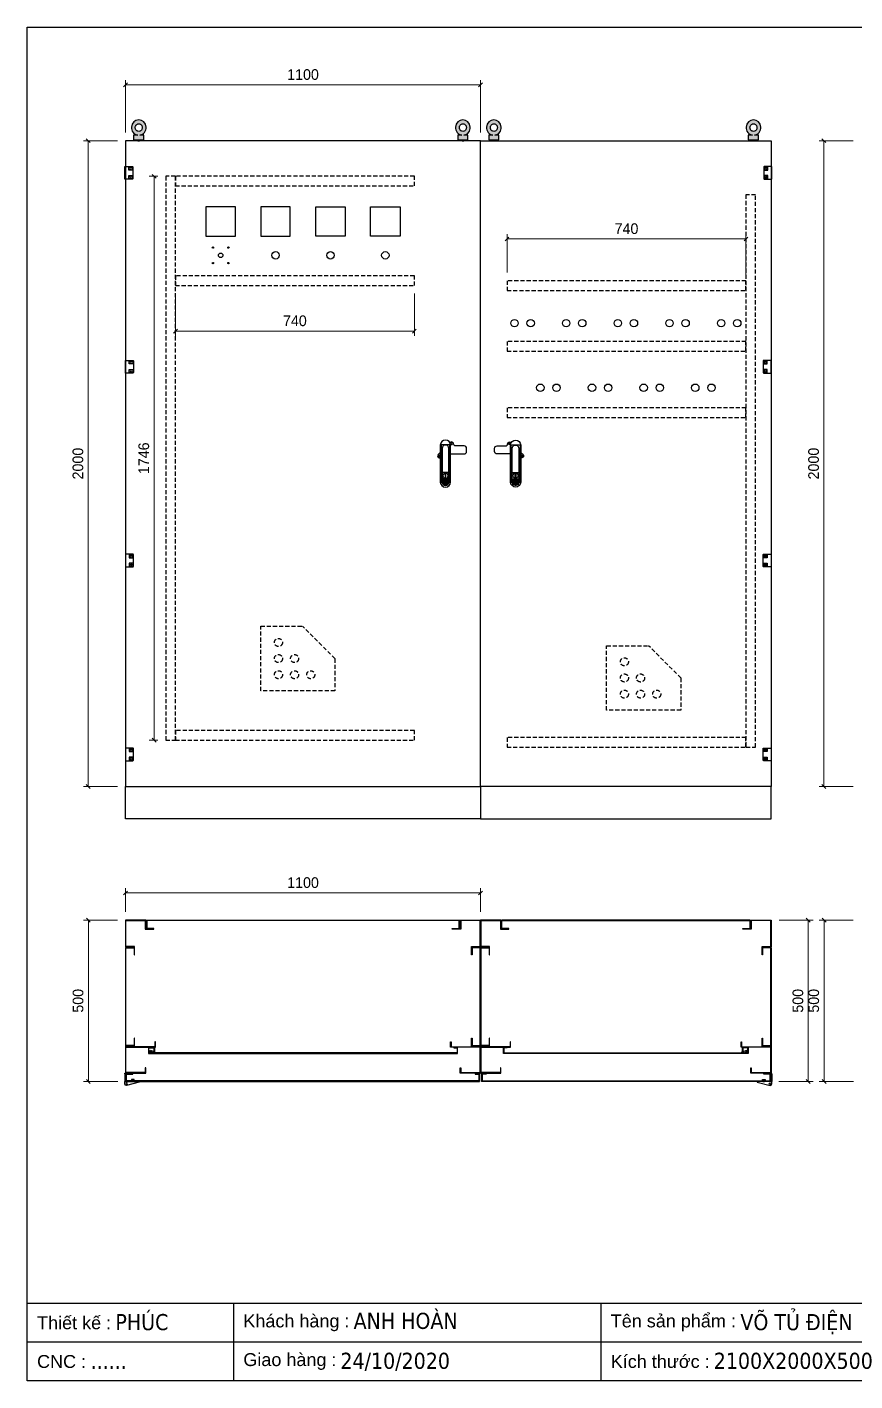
# Model space of a CAD drawing. Header units: millimetres. Extents: x 0 to 5930, y 0 to 4193.
# Drawn here: x 0 to 2564, y 0 to 4193 of the extents above; entities that cross this region are included whole.
import ezdxf
from ezdxf.enums import TextEntityAlignment as Align

# ---------------------------------------------------------------- set-up
doc = ezdxf.new("R2010")
doc.units = ezdxf.units.MM
doc.linetypes.add('HIDDENX2', pattern=[19.05, 12.7, -6.35])
for name, color, linetype in [('DI', 2, 'Continuous'), ('DIM', 253, 'Continuous'), ('Ghi chu', 7, 'Continuous'), ('INSIDE', 6, 'Continuous')]:
    doc.layers.add(name, color=color, linetype=linetype)
doc.styles.add('Arial', font='arial.ttf')
doc.styles.add('Tahoma (Input Text)', font='tahoma.ttf')
doc.dimstyles.new('Dim-33', dxfattribs={"dimtxt": 33, "dimasz": 12, "dimexe": 15, "dimexo": 25, "dimgap": 15, "dimtad": 1, "dimdec": 0, "dimtxsty": 'Standard', "dimblk": 'OBLIQUE', "dimcen": 10, "dimclrd": 5, "dimclre": 5, "dimclrt": 3, "dimazin": 3, "dimtfac": 1, "dimtdec": 0, "dimtmove": 0, "dimatfit": 3, "dimldrblk": 'OPEN30', "dimlwd": 9, "dimlwe": 9})

# ---------------------------------------------------------------- blocks, each defined once
blk = doc.blocks.new('*D1')
at = {"color": 0, "linetype": 'ByBlock', "lineweight": -2}
for p, q in [((310.7, 4019.7), (298.7, 4007.7)), ((1398.7, 4007.7), (1410.7, 4019.7))]:
    blk.add_line(p, q, dxfattribs=at)
at = {"layer": 'Defpoints', "color": 0, "transparency": 16777216}
for p in [(1404.7, 4013.7), (304.7, 3840.8), (1404.7, 3840.8)]:
    blk.add_point(p, dxfattribs=at)
at = {"layer": 'DIM', "color": 5, "lineweight": 9, "transparency": 16777216}
for p, q in [((304.7, 3865.8), (304.7, 4028.7)), ((1404.7, 3865.8), (1404.7, 4028.7)), ((304.7, 4013.7), (1404.7, 4013.7))]:
    blk.add_line(p, q, dxfattribs=at)
at = {"layer": 'DIM', "color": 3, "transparency": 16777216, "insert": (854.7, 4045.5), "char_height": 33, "attachment_point": 5}
blk.add_mtext('1100', dxfattribs=at)
blk = doc.blocks.new('_Oblique')
at = {"color": 0, "linetype": 'ByBlock', "lineweight": -2}
blk.add_line((-0.5, -0.5), (0.5, 0.5), dxfattribs=at)
blk = doc.blocks.new('_Open30')
at = {"color": 0, "linetype": 'ByBlock', "lineweight": -2}
for p, q in [((-1, 0.27), (0, 0)), ((0, 0), (-1, -0.27)), ((0, 0), (-1, 0))]:
    blk.add_line(p, q, dxfattribs=at)
blk = doc.blocks.new('*D2')
at = {"color": 0, "linetype": 'ByBlock', "lineweight": -2}
for p, q in [((195.4, 3834.8), (183.4, 3846.8)), ((183.4, 1846.8), (195.4, 1834.8))]:
    blk.add_line(p, q, dxfattribs=at)
at = {"layer": 'Defpoints', "color": 0, "transparency": 16777216}
for p in [(304.7, 3840.8), (189.4, 1840.8), (304.7, 1840.8)]:
    blk.add_point(p, dxfattribs=at)
at = {"layer": 'DIM', "color": 5, "lineweight": 9, "transparency": 16777216}
for p, q in [((279.7, 3840.8), (174.4, 3840.8)), ((189.4, 3840.8), (189.4, 1840.8)), ((279.7, 1840.8), (174.4, 1840.8))]:
    blk.add_line(p, q, dxfattribs=at)
at = {"layer": 'DIM', "color": 3, "transparency": 16777216, "insert": (157.6, 2840.8), "char_height": 33, "attachment_point": 5, "rotation": 90}
blk.add_mtext('2000', dxfattribs=at)
blk = doc.blocks.new('*D4')
at = {"color": 0, "linetype": 'ByBlock', "lineweight": -2}
for p, q in [((2474.1, 3834.8), (2462.1, 3846.8)), ((2462.1, 1846.8), (2474.1, 1834.8))]:
    blk.add_line(p, q, dxfattribs=at)
at = {"layer": 'Defpoints', "color": 0, "transparency": 16777216}
for p in [(2583.4, 3840.8), (2468.1, 1840.8), (2583.4, 1840.8)]:
    blk.add_point(p, dxfattribs=at)
at = {"layer": 'DIM', "color": 5, "lineweight": 9, "transparency": 16777216}
for p, q in [((2558.4, 3840.8), (2453.1, 3840.8)), ((2468.1, 3840.8), (2468.1, 1840.8)), ((2558.4, 1840.8), (2453.1, 1840.8))]:
    blk.add_line(p, q, dxfattribs=at)
at = {"layer": 'DIM', "color": 3, "transparency": 16777216, "insert": (2436.3, 2840.8), "char_height": 33, "attachment_point": 5, "rotation": 90}
blk.add_mtext('2000', dxfattribs=at)
blk = doc.blocks.new('AB-301-1-1')
at = {"linetype": 'Continuous'}
h = blk.add_hatch(dxfattribs=at)
h.set_pattern_fill('ACAD_ISO09W100', color=1, scale=0.2)
h.set_pattern_definition([(0, (-367.8747, 374.3201), (0, 1), [4.8, -0.6, 1.2, -0.6, 1.2, -0.6])])
h.paths.add_polyline_path([(-3.9, -112.6, 0.118404), (0.1, -113.6, 0.118404), (4.2, -112.6), (7.1, -96.1), (-6.9, -96.1)])
at = {"color": 1, "linetype": 'Continuous'}
for p, q in [((-9.9, -74.6), (10.1, -74.6)), ((-6.9, -96.1), (7.1, -96.1)), ((-6.9, -96.1), (-3.9, -112.6)), ((7.1, -96.1), (4.2, -112.6))]:
    blk.add_line(p, q, dxfattribs=at)
for points in [[(-15.7, -17.1), (-57.4, -17.1, -0.414214), (-64.9, -9.6), (-64.9, 0.4, -0.414214), (-57.4, 7.9), (-30.6, 7.9, 0.414214), (-24.6, 13.9), (-24.6, 14.2)], [(-24.6, 14.2, -0.198912), (-22.8, 18.4), (-22.8, 18.4, -0.414214), (-14.4, 18.4), (-13.5, 17.6)], [(16.3, -12.2), (23.1, -19.1, -0.414214), (23.1, -27.5), (23.1, -27.5, -0.31835), (16.3, -28.7)]]:
    blk.add_lwpolyline(points, format="xyb", dxfattribs=at)
for points in [[(0.3, 25.4), (0.3, 25.4, -0.400643), (16.3, 10.4), (16.3, -104.6, -0.400643), (0.3, -119.6), (0.3, -119.6, -0.400643), (-15.7, -104.6), (-15.7, 10.4, -0.400643)], [(0.1, 10.4, -0.403991), (10.6, 0.4), (10.6, -104.6, -0.403991), (0.1, -114.6, -0.403991), (-10.4, -104.6), (-10.4, 0.4, -0.403991)], [(9.1, -96.6), (9.1, -104.6, -0.414214), (0.1, -113.6, -0.414214), (-8.9, -104.6), (-8.9, -96.6, -0.414214), (-6.9, -94.6), (7.1, -94.6, -0.414214)]]:
    blk.add_lwpolyline(points, format="xyb", close=True, dxfattribs=at)
blk.add_lwpolyline([(-0.9, -79.6), (1.1, -79.6), (1.1, -89.6), (-0.9, -89.6)], close=True, dxfattribs=at)
for centre, radius in [((-18.6, 14.2), 2.5), ((18.9, -23.3), 2.5), ((0.1, -84.6), 8)]:
    blk.add_circle(centre, radius, dxfattribs=at)
blk = doc.blocks.new('HL044-2')
at = {"color": 1}
for p, q in [((0, -3), (0, 0)), ((0, 0), (23, 0)), ((4, -3), (4, 0)), ((10, -3), (10, 0)), ((25, -26), (-20, -26)), ((-20, -26), (-20, -28)), ((-20, -28), (19.5, -38.5)), ((-3, -19.5), (-3, -26)), ((-3, -19.5), (3, -20.1)), ((-3, -20.5), (3, -21.1)), ((-3, -21.5), (3, -22.1)), ((-3, -22.5), (3, -23.1)), ((-3, -23.5), (3, -24.1)), ((-3, -24.5), (3, -25.1)), ((-3, -25.5), (2.3, -26)), ((22, -3), (0, -3)), ((3, -19.5), (3, -26)), ((22, -3), (22, -26)), ((25, -2), (25, -3)), ((25, -3), (25, -26)), ((25, -33), (25, -26))]:
    blk.add_line(p, q, dxfattribs=at)
blk.add_lwpolyline([(-4, -19.5), (4, -19.5), (4, -26), (-4, -26)], close=True, dxfattribs=at)
blk.add_circle((19.5, -33), 2.5, dxfattribs=at)
for centre, radius, start, end in [((23, -2), 2, 0, 90), ((19.5, -33), 5.5, 270, 0)]:
    blk.add_arc(centre, radius, start, end, dxfattribs=at)
blk = doc.blocks.new('*D5')
at = {"color": 0, "linetype": 'ByBlock', "lineweight": -2}
for p, q in [((310.7, 1517.1), (298.7, 1505.1)), ((1398.7, 1505.1), (1410.7, 1517.1))]:
    blk.add_line(p, q, dxfattribs=at)
at = {"layer": 'Defpoints', "color": 0, "transparency": 16777216}
for p in [(1404.7, 1511.1), (304.7, 1427.2), (1404.7, 1427.2)]:
    blk.add_point(p, dxfattribs=at)
at = {"layer": 'DIM', "color": 5, "lineweight": 9, "transparency": 16777216}
for p, q in [((304.7, 1452.2), (304.7, 1526.1)), ((304.7, 1511.1), (1404.7, 1511.1)), ((1404.7, 1452.2), (1404.7, 1526.1))]:
    blk.add_line(p, q, dxfattribs=at)
at = {"layer": 'DIM', "color": 3, "transparency": 16777216, "insert": (854.7, 1543), "char_height": 33, "attachment_point": 5}
blk.add_mtext('1100', dxfattribs=at)
blk = doc.blocks.new('*D6')
at = {"color": 0, "linetype": 'ByBlock', "lineweight": -2}
for p, q in [((195.9, 1421.2), (183.9, 1433.2)), ((183.9, 933.2), (195.9, 921.2))]:
    blk.add_line(p, q, dxfattribs=at)
at = {"layer": 'Defpoints', "color": 0, "transparency": 16777216}
for p in [(304.7, 1427.2), (189.9, 927.2), (305.7, 927.2)]:
    blk.add_point(p, dxfattribs=at)
at = {"layer": 'DIM', "color": 5, "lineweight": 9, "transparency": 16777216}
for p, q in [((279.7, 1427.2), (174.9, 1427.2)), ((189.9, 1427.2), (189.9, 927.2)), ((280.7, 927.2), (174.9, 927.2))]:
    blk.add_line(p, q, dxfattribs=at)
at = {"layer": 'DIM', "color": 3, "transparency": 16777216, "insert": (158, 1177.2), "char_height": 33, "attachment_point": 5, "rotation": 90}
blk.add_mtext('500', dxfattribs=at)
blk = doc.blocks.new('*D8')
at = {"color": 0, "linetype": 'ByBlock', "lineweight": -2}
for p, q in [((2474.6, 1421.2), (2462.6, 1433.2)), ((2462.6, 933.2), (2474.6, 921.2))]:
    blk.add_line(p, q, dxfattribs=at)
at = {"layer": 'Defpoints', "color": 0, "transparency": 16777216}
for p in [(2583.4, 1427.2), (2468.6, 927.2), (2584.4, 927.2)]:
    blk.add_point(p, dxfattribs=at)
at = {"layer": 'DIM', "color": 5, "lineweight": 9, "transparency": 16777216}
for p, q in [((2558.4, 1427.2), (2453.6, 1427.2)), ((2468.6, 1427.2), (2468.6, 927.2)), ((2559.4, 927.2), (2453.6, 927.2))]:
    blk.add_line(p, q, dxfattribs=at)
at = {"layer": 'DIM', "color": 3, "transparency": 16777216, "insert": (2436.7, 1177.2), "char_height": 33, "attachment_point": 5, "rotation": 90}
blk.add_mtext('500', dxfattribs=at)
blk = doc.blocks.new('HL036-1-2')
at = {"layer": 'Ghi chu', "color": 1}
for p, q in [((-3, 17.8), (-18.9, 17.8)), ((-18.9, 15.8), (-18.9, 17.8)), ((-12.1, 15.8), (-18.9, 15.8)), ((-16.4, 1), (-16.4, 14)), ((-15.6, 15), (-3.9, 17.7)), ((0, 0), (-15.4, 0)), ((-14.4, 3), (-14.4, 11.9)), ((0, 2), (-13.4, 2)), ((-13.1, 12.8), (-4.3, 9.8)), ((-6.2, 2), (-6.2, 0)), ((-1.2, 2), (-1.2, 0)), ((0, 0), (0, 2))]:
    blk.add_line(p, q, dxfattribs=at)
for radius in [4.1, 2.1]:
    blk.add_circle((-3, 13.7), radius, dxfattribs=at)
for centre, start, end in [((-15.4, 14), 102.9616, 180), ((-15.4, 1), 180, 270), ((-13.4, 11.9), 71.3254, 180), ((-13.4, 3), 180, 270)]:
    blk.add_arc(centre, 1, start, end, dxfattribs=at)
blk = doc.blocks.new('HL044-1')
at = {"color": 1}
blk.add_lwpolyline([(2, 0), (25, 0), (25, 39), (2, 39, 0.414214), (0, 37), (0, 2, 0.414214)], format="xyb", close=True, dxfattribs=at)
for centre in [(7, 32.5), (7, 6.5)]:
    blk.add_circle(centre, 3, dxfattribs=at)
blk = doc.blocks.new('*D17')
at = {"color": 0, "linetype": 'ByBlock', "lineweight": -2}
for p, q in [((310.7, 4019.7), (298.7, 4007.7)), ((1398.7, 4007.7), (1410.7, 4019.7))]:
    blk.add_line(p, q, dxfattribs=at)
at = {"layer": 'Defpoints', "color": 0, "transparency": 16777216}
for p in [(1404.7, 4013.7), (304.7, 3840.8), (1404.7, 3840.8)]:
    blk.add_point(p, dxfattribs=at)
at = {"layer": 'DIM', "color": 5, "lineweight": 9, "transparency": 16777216}
for p, q in [((304.7, 3865.8), (304.7, 4028.7)), ((1404.7, 3865.8), (1404.7, 4028.7)), ((304.7, 4013.7), (1404.7, 4013.7))]:
    blk.add_line(p, q, dxfattribs=at)
at = {"layer": 'DIM', "color": 3, "transparency": 16777216, "insert": (854.7, 4045.5), "char_height": 33, "attachment_point": 5}
blk.add_mtext('1100', dxfattribs=at)
blk = doc.blocks.new('*D20')
at = {"color": 0, "linetype": 'ByBlock', "lineweight": -2}
for p, q in [((310.7, 1517.1), (298.7, 1505.1)), ((1398.7, 1505.1), (1410.7, 1517.1))]:
    blk.add_line(p, q, dxfattribs=at)
at = {"layer": 'Defpoints', "color": 0, "transparency": 16777216}
for p in [(1404.7, 1511.1), (304.7, 1427.2), (1404.7, 1427.2)]:
    blk.add_point(p, dxfattribs=at)
at = {"layer": 'DIM', "color": 5, "lineweight": 9, "transparency": 16777216}
for p, q in [((304.7, 1452.2), (304.7, 1526.1)), ((304.7, 1511.1), (1404.7, 1511.1)), ((1404.7, 1452.2), (1404.7, 1526.1))]:
    blk.add_line(p, q, dxfattribs=at)
at = {"layer": 'DIM', "color": 3, "transparency": 16777216, "insert": (854.7, 1543), "char_height": 33, "attachment_point": 5}
blk.add_mtext('1100', dxfattribs=at)
blk = doc.blocks.new('*D21')
at = {"color": 0, "linetype": 'ByBlock', "lineweight": -2}
for p, q in [((2425.5, 1421.2), (2413.5, 1433.2)), ((2413.5, 933.2), (2425.5, 921.2))]:
    blk.add_line(p, q, dxfattribs=at)
at = {"layer": 'Defpoints', "color": 0, "transparency": 16777216}
for p in [(2304.7, 1427.2), (2303.7, 927.2), (2419.5, 927.2)]:
    blk.add_point(p, dxfattribs=at)
at = {"layer": 'DIM', "color": 5, "lineweight": 9, "transparency": 16777216}
for p, q in [((2329.7, 1427.2), (2434.5, 1427.2)), ((2419.5, 1427.2), (2419.5, 927.2)), ((2328.7, 927.2), (2434.5, 927.2))]:
    blk.add_line(p, q, dxfattribs=at)
at = {"layer": 'DIM', "color": 3, "transparency": 16777216, "insert": (2387.7, 1177.2), "char_height": 33, "attachment_point": 5, "rotation": 90}
blk.add_mtext('500', dxfattribs=at)
blk = doc.blocks.new('*D22')
at = {"color": 0, "linetype": 'ByBlock', "lineweight": -2}
for p, q in [((1492.7, 3542.4), (1480.7, 3530.4)), ((2220.7, 3530.4), (2232.7, 3542.4))]:
    blk.add_line(p, q, dxfattribs=at)
at = {"layer": 'Defpoints', "color": 0, "transparency": 16777216}
for p in [(2226.7, 3536.4), (1486.7, 3407.3), (2226.7, 3392.3)]:
    blk.add_point(p, dxfattribs=at)
at = {"layer": 'DIM', "color": 5, "lineweight": 9, "transparency": 16777216}
for p, q in [((1486.7, 3432.3), (1486.7, 3551.4)), ((1486.7, 3536.4), (2226.7, 3536.4)), ((2226.7, 3417.3), (2226.7, 3551.4))]:
    blk.add_line(p, q, dxfattribs=at)
at = {"layer": 'DIM', "color": 3, "transparency": 16777216, "insert": (1856.7, 3568.2), "char_height": 33, "attachment_point": 5}
blk.add_mtext('740', dxfattribs=at)
blk = doc.blocks.new('*D23')
at = {"color": 0, "linetype": 'ByBlock', "lineweight": -2}
for p, q in [((465.5, 3257.1), (453.5, 3245.1)), ((1193.5, 3245.1), (1205.5, 3257.1))]:
    blk.add_line(p, q, dxfattribs=at)
at = {"layer": 'Defpoints', "color": 0, "transparency": 16777216}
for p in [(459.5, 3392.3), (1199.5, 3392.3), (1199.5, 3251.1)]:
    blk.add_point(p, dxfattribs=at)
at = {"layer": 'DIM', "color": 5, "lineweight": 9, "transparency": 16777216}
for p, q in [((459.5, 3367.3), (459.5, 3236.1)), ((1199.5, 3367.3), (1199.5, 3236.1)), ((459.5, 3251.1), (1199.5, 3251.1))]:
    blk.add_line(p, q, dxfattribs=at)
at = {"layer": 'DIM', "color": 3, "transparency": 16777216, "insert": (829.5, 3282.9), "char_height": 33, "attachment_point": 5}
blk.add_mtext('740', dxfattribs=at)
blk = doc.blocks.new('*D24')
at = {"color": 0, "linetype": 'ByBlock', "lineweight": -2}
for p, q in [((399.6, 3724.5), (387.6, 3736.5)), ((387.6, 1990.2), (399.6, 1978.2))]:
    blk.add_line(p, q, dxfattribs=at)
at = {"layer": 'Defpoints', "color": 0, "transparency": 16777216}
for p in [(429.5, 3730.5), (393.6, 1984.2), (429.5, 1984.2)]:
    blk.add_point(p, dxfattribs=at)
at = {"layer": 'DIM', "color": 5, "lineweight": 9, "transparency": 16777216}
for p, q in [((404.5, 3730.5), (378.6, 3730.5)), ((393.6, 3730.5), (393.6, 1984.2)), ((404.5, 1984.2), (378.6, 1984.2))]:
    blk.add_line(p, q, dxfattribs=at)
at = {"layer": 'DIM', "color": 3, "transparency": 16777216, "insert": (361.7, 2857.3), "char_height": 33, "attachment_point": 5, "rotation": 90}
blk.add_mtext('1746', dxfattribs=at)
blk = doc.blocks.new('ga tai lieu')
at = {"color": 7, "linetype": 'HIDDENX2'}
for p, q in [((0, 0), (0, 200)), ((0, 200), (130, 200)), ((230, 100), (130, 200)), ((230, 100), (230, 0)), ((230, 0), (0, 0))]:
    blk.add_line(p, q, dxfattribs=at)
for centre in [(55, 150), (55, 100), (105, 100), (55, 50), (105, 50), (155, 50)]:
    blk.add_circle(centre, 12.5, dxfattribs=at)
blk = doc.blocks.new('khungtenAsean2')
at = {"color": 7}
for p, q in [((2970, -1980), (0, -1980)), ((320, -1980), (320, -2100)), ((890, -1980), (890, -2100)), ((2020, -2040), (0, -2040))]:
    blk.add_line(p, q, dxfattribs=at)
blk.add_lwpolyline([(0, 0), (2970, 0), (2970, -2100), (0, -2100)], close=True, dxfattribs=at)
at = {"color": 2, "char_height": 20, "width": 917.634, "attachment_point": 4, "style": 'Arial'}
for s, insert in [('  Tên sản phẩm :', (890, -2010)), ('  Thiết kế :', (0, -2010)), ('  Khách hàng :', (320, -2010)), ('  Giao hàng :', (320, -2070)), ('  CNC :', (0, -2070)), ('  Kích thước :', (890, -2070))]:
    blk.add_mtext(s, dxfattribs=dict(at, insert=insert))
at = {"color": 1, "style": 'Tahoma (Input Text)', "flags": 8}
for tag, p in [('#03', (506.6, -2019.3)), ('#01', (137.1, -2021.3)), ('#05', (1106.6, -2021.3)), ('#07', (1834.7, -2021.3)), ('#09', (2146.7, -2021.3)), ('#02', (98.5, -2081.3)), ('#04', (486.1, -2081.3)), ('#06', (1065.3, -2081.3)), ('#08', (1817.4, -2081.3)), ('#10', (2146.7, -2081.3))]:
    blk.add_attdef(tag, p, '', height=25, dxfattribs=at)
blk.add_attdef('#11', text='', height=25, dxfattribs=at).set_placement((2915, -2067.3), align=Align.CENTER)

msp = doc.modelspace()

# ---------------------------------------------------------------- hatches: boundary and pattern name
at = {"layer": 'INSIDE', "linetype": 'Continuous'}
h = msp.add_hatch(color=8, dxfattribs=at)
edge = h.paths.add_edge_path()
edge.add_ellipse((345.9, 3881.4), major_axis=(0, 24), ratio=0.9525, start_angle=187.6102, end_angle=172.3898)
edge.add_line((342.7, 3857.7), (330, 3857.7))
edge.add_line((330, 3857.7), (330, 3843.4))
edge.add_line((330, 3843.4), (361.7, 3843.4))
edge.add_line((361.7, 3843.4), (361.7, 3857.7))
edge.add_line((361.7, 3857.7), (349.1, 3857.7))
edge = h.paths.add_edge_path(flags=16)
edge.add_spline(control_points=[(345.9, 3893.4), (345.1, 3893.4), (344.3, 3893.3), (342.2, 3892.7), (340.9, 3892.1), (338.8, 3890.5), (338, 3889.7), (336.6, 3887.6), (336.1, 3886.5), (335.3, 3884.1), (335.1, 3882.8), (335.1, 3880.2), (335.3, 3878.9), (336, 3876.7), (336.4, 3875.7), (337.5, 3874), (338.1, 3873.2), (339.5, 3871.8), (340.2, 3871.3), (341.9, 3870.4), (342.7, 3870), (345.3, 3869.4), (347.1, 3869.4), (349.8, 3870.3), (350.7, 3870.7), (352.5, 3872), (353.4, 3872.8), (354.8, 3874.6), (355.4, 3875.7), (356.3, 3878), (356.6, 3879.2), (356.7, 3881.5), (356.7, 3882.5), (356.4, 3884.5), (356.1, 3885.5), (355.3, 3887.4), (354.8, 3888.2), (353.6, 3889.9), (352.8, 3890.7), (351.1, 3891.9), (350.2, 3892.4), (348.3, 3893.1), (347.4, 3893.3), (346.2, 3893.4), (346.1, 3893.4), (345.9, 3893.4)], knot_values=[0, 0, 0, 0, 0.241737, 0.241737, 0.634187, 0.634187, 0.9452, 0.9452, 1.256214, 1.256214, 1.567227, 1.567227, 1.878241, 1.878241, 2.135711, 2.135711, 2.39318, 2.39318, 2.65065, 2.65065, 2.908119, 2.908119, 3.423059, 3.423059, 3.726384, 3.726384, 4.029709, 4.029709, 4.333035, 4.333035, 4.63636, 4.63636, 4.881675, 4.881675, 5.12699, 5.12699, 5.372305, 5.372305, 5.660255, 5.660255, 5.948206, 5.948206, 6.236157, 6.236157, 6.283185, 6.283185, 6.283185, 6.283185], degree=3, periodic=0)
h = msp.add_hatch(color=8, dxfattribs=at)
edge = h.paths.add_edge_path()
edge.add_ellipse((1349.9, 3881.4), major_axis=(0, 24), ratio=0.9525, start_angle=187.6102, end_angle=172.3898)
edge.add_line((1346.7, 3857.7), (1334, 3857.7))
edge.add_line((1334, 3857.7), (1334, 3843.4))
edge.add_line((1334, 3843.4), (1365.7, 3843.4))
edge.add_line((1365.7, 3843.4), (1365.7, 3857.7))
edge.add_line((1365.7, 3857.7), (1353.1, 3857.7))
edge = h.paths.add_edge_path(flags=16)
edge.add_spline(control_points=[(1349.9, 3893.4), (1349.1, 3893.4), (1348.2, 3893.3), (1346.1, 3892.7), (1344.9, 3892.1), (1342.8, 3890.5), (1342, 3889.7), (1340.6, 3887.6), (1340.1, 3886.5), (1339.3, 3884.1), (1339.1, 3882.8), (1339.1, 3880.2), (1339.3, 3878.9), (1340, 3876.7), (1340.4, 3875.7), (1341.5, 3874), (1342.1, 3873.2), (1343.5, 3871.8), (1344.2, 3871.3), (1345.8, 3870.4), (1346.7, 3870), (1349.2, 3869.4), (1351, 3869.4), (1353.7, 3870.3), (1354.7, 3870.7), (1356.5, 3872), (1357.4, 3872.8), (1358.8, 3874.6), (1359.4, 3875.7), (1360.3, 3878), (1360.5, 3879.2), (1360.7, 3881.5), (1360.7, 3882.5), (1360.3, 3884.5), (1360.1, 3885.5), (1359.3, 3887.4), (1358.8, 3888.2), (1357.6, 3889.9), (1356.8, 3890.7), (1355.1, 3891.9), (1354.2, 3892.4), (1352.3, 3893.1), (1351.3, 3893.3), (1350.2, 3893.4), (1350, 3893.4), (1349.9, 3893.4)], knot_values=[0, 0, 0, 0, 0.241737, 0.241737, 0.634187, 0.634187, 0.9452, 0.9452, 1.256214, 1.256214, 1.567227, 1.567227, 1.878241, 1.878241, 2.135711, 2.135711, 2.39318, 2.39318, 2.65065, 2.65065, 2.908119, 2.908119, 3.423059, 3.423059, 3.726384, 3.726384, 4.029709, 4.029709, 4.333035, 4.333035, 4.63636, 4.63636, 4.881675, 4.881675, 5.12699, 5.12699, 5.372305, 5.372305, 5.660255, 5.660255, 5.948206, 5.948206, 6.236157, 6.236157, 6.283185, 6.283185, 6.283185, 6.283185], degree=3, periodic=0)
h = msp.add_hatch(color=8, dxfattribs=at)
edge = h.paths.add_edge_path()
edge.add_ellipse((1445.9, 3881.4), major_axis=(0, 24), ratio=0.9525, start_angle=187.6102, end_angle=172.3898)
edge.add_line((1442.7, 3857.7), (1430, 3857.7))
edge.add_line((1430, 3857.7), (1430, 3843.4))
edge.add_line((1430, 3843.4), (1461.7, 3843.4))
edge.add_line((1461.7, 3843.4), (1461.7, 3857.7))
edge.add_line((1461.7, 3857.7), (1449.1, 3857.7))
edge = h.paths.add_edge_path(flags=16)
edge.add_spline(control_points=[(1445.9, 3893.4), (1445.1, 3893.4), (1444.3, 3893.3), (1442.2, 3892.7), (1440.9, 3892.1), (1438.8, 3890.5), (1438, 3889.7), (1436.6, 3887.6), (1436.1, 3886.5), (1435.3, 3884.1), (1435.1, 3882.8), (1435.1, 3880.2), (1435.3, 3878.9), (1436, 3876.7), (1436.4, 3875.7), (1437.5, 3874), (1438.1, 3873.2), (1439.5, 3871.8), (1440.2, 3871.3), (1441.9, 3870.4), (1442.7, 3870), (1445.3, 3869.4), (1447.1, 3869.4), (1449.8, 3870.3), (1450.7, 3870.7), (1452.5, 3872), (1453.4, 3872.8), (1454.8, 3874.6), (1455.4, 3875.7), (1456.3, 3878), (1456.6, 3879.2), (1456.7, 3881.5), (1456.7, 3882.5), (1456.4, 3884.5), (1456.1, 3885.5), (1455.3, 3887.4), (1454.8, 3888.2), (1453.6, 3889.9), (1452.8, 3890.7), (1451.1, 3891.9), (1450.2, 3892.4), (1448.3, 3893.1), (1447.4, 3893.3), (1446.2, 3893.4), (1446.1, 3893.4), (1445.9, 3893.4)], knot_values=[0, 0, 0, 0, 0.241737, 0.241737, 0.634187, 0.634187, 0.9452, 0.9452, 1.256214, 1.256214, 1.567227, 1.567227, 1.878241, 1.878241, 2.135711, 2.135711, 2.39318, 2.39318, 2.65065, 2.65065, 2.908119, 2.908119, 3.423059, 3.423059, 3.726384, 3.726384, 4.029709, 4.029709, 4.333035, 4.333035, 4.63636, 4.63636, 4.881675, 4.881675, 5.12699, 5.12699, 5.372305, 5.372305, 5.660255, 5.660255, 5.948206, 5.948206, 6.236157, 6.236157, 6.283185, 6.283185, 6.283185, 6.283185], degree=3, periodic=0)
h = msp.add_hatch(color=8, dxfattribs=at)
edge = h.paths.add_edge_path()
edge.add_ellipse((2249.9, 3881.4), major_axis=(0, 24), ratio=0.9525, start_angle=187.6102, end_angle=172.3898)
edge.add_line((2246.7, 3857.7), (2234, 3857.7))
edge.add_line((2234, 3857.7), (2234, 3843.4))
edge.add_line((2234, 3843.4), (2265.7, 3843.4))
edge.add_line((2265.7, 3843.4), (2265.7, 3857.7))
edge.add_line((2265.7, 3857.7), (2253.1, 3857.7))
edge = h.paths.add_edge_path(flags=16)
edge.add_spline(control_points=[(2249.9, 3893.4), (2249.1, 3893.4), (2248.2, 3893.3), (2246.1, 3892.7), (2244.9, 3892.1), (2242.8, 3890.5), (2242, 3889.7), (2240.6, 3887.6), (2240.1, 3886.5), (2239.3, 3884.1), (2239.1, 3882.8), (2239.1, 3880.2), (2239.3, 3878.9), (2240, 3876.7), (2240.4, 3875.7), (2241.5, 3874), (2242.1, 3873.2), (2243.5, 3871.8), (2244.2, 3871.3), (2245.8, 3870.4), (2246.7, 3870), (2249.2, 3869.4), (2251, 3869.4), (2253.7, 3870.3), (2254.7, 3870.7), (2256.5, 3872), (2257.4, 3872.8), (2258.8, 3874.6), (2259.4, 3875.7), (2260.3, 3878), (2260.5, 3879.2), (2260.7, 3881.5), (2260.7, 3882.5), (2260.3, 3884.5), (2260.1, 3885.5), (2259.3, 3887.4), (2258.8, 3888.2), (2257.6, 3889.9), (2256.8, 3890.7), (2255.1, 3891.9), (2254.2, 3892.4), (2252.3, 3893.1), (2251.3, 3893.3), (2250.2, 3893.4), (2250, 3893.4), (2249.9, 3893.4)], knot_values=[0, 0, 0, 0, 0.241737, 0.241737, 0.634187, 0.634187, 0.9452, 0.9452, 1.256214, 1.256214, 1.567227, 1.567227, 1.878241, 1.878241, 2.135711, 2.135711, 2.39318, 2.39318, 2.65065, 2.65065, 2.908119, 2.908119, 3.423059, 3.423059, 3.726384, 3.726384, 4.029709, 4.029709, 4.333035, 4.333035, 4.63636, 4.63636, 4.881675, 4.881675, 5.12699, 5.12699, 5.372305, 5.372305, 5.660255, 5.660255, 5.948206, 5.948206, 6.236157, 6.236157, 6.283185, 6.283185, 6.283185, 6.283185], degree=3, periodic=0)

# ---------------------------------------------------------------- linework, layer by layer
at = {"color": 7}
for points in [[(304.7, 1840.8), (1404.7, 1840.8), (1404.7, 3840.8), (304.7, 3840.8)], [(2304.7, 1840.8), (1404.7, 1840.8), (1404.7, 3840.8), (2304.7, 3840.8)], [(304.7, 1840.8), (1404.7, 1840.8), (1404.7, 1740.8), (304.7, 1740.8)], [(2304.7, 1840.8), (1404.7, 1840.8), (1404.7, 1740.8), (2304.7, 1740.8)], [(332.7, 1319.2), (332.7, 1345.7), (306.2, 1345.7), (306.2, 1425.7), (366.2, 1425.7), (366.2, 1399.2), (392.7, 1399.2), (392.7, 1400.7), (367.7, 1400.7), (367.7, 1427.2), (304.7, 1427.2), (304.7, 1344.2), (331.2, 1344.2), (331.2, 1319.2)], [(1338.7, 1401.7), (1338.7, 1425.7), (370.7, 1425.7), (370.7, 1401.7), (369.2, 1401.7), (369.2, 1427.2), (1340.2, 1427.2), (1340.2, 1401.7)], [(1376.7, 1319.2), (1376.7, 1345.7), (1403.2, 1345.7), (1403.2, 1425.7), (1343.2, 1425.7), (1343.2, 1399.2), (1316.7, 1399.2), (1316.7, 1400.7), (1341.7, 1400.7), (1341.7, 1427.2), (1404.7, 1427.2), (1404.7, 1344.2), (1378.2, 1344.2), (1378.2, 1319.2)], [(1432.7, 1319.2), (1432.7, 1345.7), (1406.2, 1345.7), (1406.2, 1425.7), (1466.2, 1425.7), (1466.2, 1399.2), (1492.7, 1399.2), (1492.7, 1400.7), (1467.7, 1400.7), (1467.7, 1427.2), (1404.7, 1427.2), (1404.7, 1344.2), (1431.2, 1344.2), (1431.2, 1319.2)], [(1470.7, 1401.7), (1470.7, 1425.7), (2238.7, 1425.7), (2238.7, 1401.7), (2240.2, 1401.7), (2240.2, 1427.2), (1469.2, 1427.2), (1469.2, 1401.7)], [(2276.7, 1319.2), (2276.7, 1345.7), (2303.2, 1345.7), (2303.2, 1425.7), (2243.2, 1425.7), (2243.2, 1399.2), (2216.7, 1399.2), (2216.7, 1400.7), (2241.7, 1400.7), (2241.7, 1427.2), (2304.7, 1427.2), (2304.7, 1344.2), (2278.2, 1344.2), (2278.2, 1319.2)], [(330.2, 1039.2), (306.2, 1039.2), (306.2, 1341.2), (330.2, 1341.2), (330.2, 1342.7), (304.7, 1342.7), (304.7, 1037.7), (330.2, 1037.7)], [(1379.2, 1039.2), (1403.2, 1039.2), (1403.2, 1341.2), (1379.2, 1341.2), (1379.2, 1342.7), (1404.7, 1342.7), (1404.7, 1037.7), (1379.2, 1037.7)], [(1430.2, 1039.2), (1406.2, 1039.2), (1406.2, 1341.2), (1430.2, 1341.2), (1430.2, 1342.7), (1404.7, 1342.7), (1404.7, 1037.7), (1430.2, 1037.7)], [(2279.2, 1039.2), (2303.2, 1039.2), (2303.2, 1341.2), (2279.2, 1341.2), (2279.2, 1342.7), (2304.7, 1342.7), (2304.7, 1037.7), (2279.2, 1037.7)], [(366.2, 969.7), (366.2, 954.7), (306.2, 954.7), (306.2, 1034.7), (332.7, 1034.7), (332.7, 1061.2), (331.2, 1061.2), (331.2, 1036.2), (304.7, 1036.2), (304.7, 953.2), (367.7, 953.2), (367.7, 969.7)], [(1343.2, 969.7), (1343.2, 954.7), (1403.2, 954.7), (1403.2, 1034.7), (1376.7, 1034.7), (1376.7, 1061.2), (1378.2, 1061.2), (1378.2, 1036.2), (1404.7, 1036.2), (1404.7, 953.2), (1341.7, 953.2), (1341.7, 969.7)], [(1466.2, 969.7), (1466.2, 954.7), (1406.2, 954.7), (1406.2, 1034.7), (1432.7, 1034.7), (1432.7, 1061.2), (1431.2, 1061.2), (1431.2, 1036.2), (1404.7, 1036.2), (1404.7, 953.2), (1467.7, 953.2), (1467.7, 969.7)], [(2243.2, 969.7), (2243.2, 954.7), (2303.2, 954.7), (2303.2, 1034.7), (2276.7, 1034.7), (2276.7, 1061.2), (2278.2, 1061.2), (2278.2, 1036.2), (2304.7, 1036.2), (2304.7, 953.2), (2241.7, 953.2), (2241.7, 969.7)], [(1322.2, 1031.7), (1332.2, 1031.7), (1332.2, 1015.7), (377.2, 1015.7), (377.2, 1031.7), (387.2, 1031.7), (387.2, 1033.2), (375.7, 1033.2), (375.7, 1014.2), (1333.7, 1014.2), (1333.7, 1033.2), (1322.2, 1033.2)], [(1487.2, 1031.7), (1477.2, 1031.7), (1477.2, 1015.7), (2232.2, 1015.7), (2232.2, 1031.7), (2222.2, 1031.7), (2222.2, 1033.2), (2233.7, 1033.2), (2233.7, 1014.2), (1475.7, 1014.2), (1475.7, 1033.2), (1487.2, 1033.2)], [(1387.7, 950.2), (1399.7, 950.2), (1399.7, 929.2), (307.7, 929.2), (307.7, 950.2), (319.7, 950.2), (319.7, 952.2), (305.7, 952.2), (305.7, 927.2), (1401.7, 927.2), (1401.7, 952.2), (1387.7, 952.2)], [(1421.7, 950.2), (1409.7, 950.2), (1409.7, 929.2), (2301.7, 929.2), (2301.7, 950.2), (2289.7, 950.2), (2289.7, 952.2), (2303.7, 952.2), (2303.7, 927.2), (1407.7, 927.2), (1407.7, 952.2), (1421.7, 952.2)]]:
    msp.add_lwpolyline(points, close=True, dxfattribs=at)
at = {"color": 2}
for points in [[(326.7, 3749.8), (314.7, 3749.8), (314.7, 3758.8), (326.7, 3758.8)], [(326.7, 3723.8), (314.7, 3723.8), (314.7, 3732.8), (326.7, 3732.8)], [(2282.7, 3749.8), (2294.7, 3749.8), (2294.7, 3758.8), (2282.7, 3758.8)], [(2282.7, 3723.8), (2294.7, 3723.8), (2294.7, 3732.8), (2282.7, 3732.8)], [(328.7, 3149.3), (316.7, 3149.3), (316.7, 3158.3), (328.7, 3158.3)], [(2280.7, 3149.3), (2292.7, 3149.3), (2292.7, 3158.3), (2280.7, 3158.3)], [(328.7, 3123.3), (316.7, 3123.3), (316.7, 3132.3), (328.7, 3132.3)], [(2280.7, 3123.3), (2292.7, 3123.3), (2292.7, 3132.3), (2280.7, 3132.3)], [(1309.6, 2899.3), (1282.6, 2899.3), (1282.6, 2782.3), (1309.6, 2782.3)], [(1499.8, 2899.3), (1526.8, 2899.3), (1526.8, 2782.3), (1499.8, 2782.3)], [(328.7, 2558.3), (316.7, 2558.3), (316.7, 2549.3), (328.7, 2549.3)], [(2280.7, 2558.3), (2292.7, 2558.3), (2292.7, 2549.3), (2280.7, 2549.3)], [(328.7, 2532.3), (316.7, 2532.3), (316.7, 2523.3), (328.7, 2523.3)], [(2280.7, 2532.3), (2292.7, 2532.3), (2292.7, 2523.3), (2280.7, 2523.3)], [(328.7, 1957.8), (316.7, 1957.8), (316.7, 1948.8), (328.7, 1948.8)], [(328.7, 1931.8), (316.7, 1931.8), (316.7, 1922.8), (328.7, 1922.8)], [(2280.7, 1957.8), (2292.7, 1957.8), (2292.7, 1948.8), (2280.7, 1948.8)], [(2280.7, 1931.8), (2292.7, 1931.8), (2292.7, 1922.8), (2280.7, 1922.8)]]:
    msp.add_lwpolyline(points, close=True, dxfattribs=at)
at = {"color": 7, "linetype": 'HIDDENX2'}
for points in [[(459.5, 1984.2), (459.5, 3730.5), (429.5, 3730.5), (429.5, 1984.2)], [(459.5, 3700.5), (1199.5, 3700.5), (1199.5, 3730.5), (459.5, 3730.5)], [(2256.7, 1962.3), (2256.7, 3673.1), (2226.7, 3673.1), (2226.7, 1962.3)], [(459.5, 3392.3), (1199.5, 3392.3), (1199.5, 3422.3), (459.5, 3422.3)], [(1486.7, 3377.3), (2226.7, 3377.3), (2226.7, 3407.3), (1486.7, 3407.3)], [(1486.7, 3189.2), (2226.7, 3189.2), (2226.7, 3219.2), (1486.7, 3219.2)], [(1486.7, 2983.2), (2226.7, 2983.2), (2226.7, 3013.2), (1486.7, 3013.2)], [(459.5, 1984.2), (1199.5, 1984.2), (1199.5, 2014.2), (459.5, 2014.2)], [(1486.7, 1962.3), (2226.7, 1962.3), (2226.7, 1992.3), (1486.7, 1992.3)]]:
    msp.add_lwpolyline(points, close=True, dxfattribs=at)
at = {"ltscale": 300}
for points in [[(554.2, 3545.3), (645.2, 3545.3), (645.2, 3636.3), (554.2, 3636.3)], [(724.2, 3545.3), (815.2, 3545.3), (815.2, 3636.3), (724.2, 3636.3)], [(985.2, 3545.3), (894.2, 3545.3), (894.2, 3636.3), (985.2, 3636.3)], [(1155.2, 3545.3), (1064.2, 3545.3), (1064.2, 3636.3), (1155.2, 3636.3)]]:
    msp.add_lwpolyline(points, close=True, dxfattribs=at)
at = {"color": 3}
for points in [[(396.2, 1049.7), (396.2, 1034.7), (306.2, 1034.7), (306.2, 1033.2), (397.7, 1033.2), (397.7, 1049.7)], [(1313.2, 1049.7), (1313.2, 1034.7), (1403.2, 1034.7), (1403.2, 1033.2), (1311.7, 1033.2), (1311.7, 1049.7)], [(1496.2, 1049.7), (1496.2, 1034.7), (1406.2, 1034.7), (1406.2, 1033.2), (1497.7, 1033.2), (1497.7, 1049.7)], [(2213.2, 1049.7), (2213.2, 1034.7), (2303.2, 1034.7), (2303.2, 1033.2), (2211.7, 1033.2), (2211.7, 1049.7)]]:
    msp.add_lwpolyline(points, close=True, dxfattribs=at)
at = {"ltscale": 300}
for centre, radius in [((575.7, 3509.8), 2), ((599.7, 3485.8), 7), ((623.7, 3509.8), 2), ((769.7, 3485.8), 11.5), ((939.7, 3485.8), 11.5), ((1109.7, 3485.8), 11.5), ((575.7, 3461.8), 2), ((623.7, 3461.8), 2)]:
    msp.add_circle(centre, radius, dxfattribs=at)
at = {"layer": 'DI', "linetype": 'Continuous'}
for centre in [(1509.7, 3275.8), (1559.7, 3275.8), (1669.7, 3275.8), (1719.7, 3275.8), (1829.7, 3275.8), (1879.7, 3275.8), (1989.7, 3275.8), (2039.7, 3275.8), (2149.7, 3275.8), (2199.7, 3275.8), (1589.7, 3075.8), (1639.7, 3075.8), (1749.7, 3075.8), (1799.7, 3075.8), (1909.7, 3075.8), (1959.7, 3075.8), (2069.7, 3075.8), (2119.7, 3075.8)]:
    msp.add_circle(centre, 11.5, dxfattribs=at)
at = {"layer": 'INSIDE', "linetype": 'Continuous', "ltscale": 0.1}
for points in [[(342.7, 3857.7), (330, 3857.7), (330, 3843.4), (361.7, 3843.4), (361.7, 3857.7), (349.1, 3857.7)], [(1346.7, 3857.7), (1334, 3857.7), (1334, 3843.4), (1365.7, 3843.4), (1365.7, 3857.7), (1353.1, 3857.7)], [(1442.7, 3857.7), (1430, 3857.7), (1430, 3843.4), (1461.7, 3843.4), (1461.7, 3857.7), (1449.1, 3857.7)], [(2246.7, 3857.7), (2234, 3857.7), (2234, 3843.4), (2265.7, 3843.4), (2265.7, 3857.7), (2253.1, 3857.7)], [(343.3, 3843.4), (343.3, 3840.8), (348.4, 3840.8), (348.4, 3843.4)], [(1347.3, 3843.4), (1347.3, 3840.8), (1352.4, 3840.8), (1352.4, 3843.4)], [(1443.3, 3843.4), (1443.3, 3840.8), (1448.4, 3840.8), (1448.4, 3843.4)], [(2247.3, 3843.4), (2247.3, 3840.8), (2252.4, 3840.8), (2252.4, 3843.4)]]:
    msp.add_lwpolyline(points, dxfattribs=at)
at = {"layer": 'INSIDE', "linetype": 'Continuous', "ltscale": 100}
for centre in [(345.9, 3881.4), (1349.9, 3881.4), (1445.9, 3881.4), (2249.9, 3881.4)]:
    msp.add_ellipse(centre, major_axis=(0, 24), ratio=0.9525, start_param=3.280956, end_param=9.285415, dxfattribs=at)
for points in [[(345.9, 3893.4), (345.1, 3893.4), (344.3, 3893.3), (342.2, 3892.7), (340.9, 3892.1), (338.8, 3890.5), (338, 3889.7), (336.6, 3887.6), (336.1, 3886.5), (335.3, 3884.1), (335.1, 3882.8), (335.1, 3880.2), (335.3, 3878.9), (336, 3876.7), (336.4, 3875.7), (337.5, 3874), (338.1, 3873.2), (339.5, 3871.8), (340.2, 3871.3), (341.9, 3870.4), (342.7, 3870), (345.3, 3869.4), (347.1, 3869.4), (349.8, 3870.3), (350.7, 3870.7), (352.5, 3872), (353.4, 3872.8), (354.8, 3874.6), (355.4, 3875.7), (356.3, 3878), (356.6, 3879.2), (356.7, 3881.5), (356.7, 3882.5), (356.4, 3884.5), (356.1, 3885.5), (355.3, 3887.4), (354.8, 3888.2), (353.6, 3889.9), (352.8, 3890.7), (351.1, 3891.9), (350.2, 3892.4), (348.3, 3893.1), (347.4, 3893.3), (346.2, 3893.4), (346.1, 3893.4), (345.9, 3893.4)], [(1349.9, 3893.4), (1349.1, 3893.4), (1348.2, 3893.3), (1346.1, 3892.7), (1344.9, 3892.1), (1342.8, 3890.5), (1342, 3889.7), (1340.6, 3887.6), (1340.1, 3886.5), (1339.3, 3884.1), (1339.1, 3882.8), (1339.1, 3880.2), (1339.3, 3878.9), (1340, 3876.7), (1340.4, 3875.7), (1341.5, 3874), (1342.1, 3873.2), (1343.5, 3871.8), (1344.2, 3871.3), (1345.8, 3870.4), (1346.7, 3870), (1349.2, 3869.4), (1351, 3869.4), (1353.7, 3870.3), (1354.7, 3870.7), (1356.5, 3872), (1357.4, 3872.8), (1358.8, 3874.6), (1359.4, 3875.7), (1360.3, 3878), (1360.5, 3879.2), (1360.7, 3881.5), (1360.7, 3882.5), (1360.3, 3884.5), (1360.1, 3885.5), (1359.3, 3887.4), (1358.8, 3888.2), (1357.6, 3889.9), (1356.8, 3890.7), (1355.1, 3891.9), (1354.2, 3892.4), (1352.3, 3893.1), (1351.3, 3893.3), (1350.2, 3893.4), (1350, 3893.4), (1349.9, 3893.4)], [(1445.9, 3893.4), (1445.1, 3893.4), (1444.3, 3893.3), (1442.2, 3892.7), (1440.9, 3892.1), (1438.8, 3890.5), (1438, 3889.7), (1436.6, 3887.6), (1436.1, 3886.5), (1435.3, 3884.1), (1435.1, 3882.8), (1435.1, 3880.2), (1435.3, 3878.9), (1436, 3876.7), (1436.4, 3875.7), (1437.5, 3874), (1438.1, 3873.2), (1439.5, 3871.8), (1440.2, 3871.3), (1441.9, 3870.4), (1442.7, 3870), (1445.3, 3869.4), (1447.1, 3869.4), (1449.8, 3870.3), (1450.7, 3870.7), (1452.5, 3872), (1453.4, 3872.8), (1454.8, 3874.6), (1455.4, 3875.7), (1456.3, 3878), (1456.6, 3879.2), (1456.7, 3881.5), (1456.7, 3882.5), (1456.4, 3884.5), (1456.1, 3885.5), (1455.3, 3887.4), (1454.8, 3888.2), (1453.6, 3889.9), (1452.8, 3890.7), (1451.1, 3891.9), (1450.2, 3892.4), (1448.3, 3893.1), (1447.4, 3893.3), (1446.2, 3893.4), (1446.1, 3893.4), (1445.9, 3893.4)], [(2249.9, 3893.4), (2249.1, 3893.4), (2248.2, 3893.3), (2246.1, 3892.7), (2244.9, 3892.1), (2242.8, 3890.5), (2242, 3889.7), (2240.6, 3887.6), (2240.1, 3886.5), (2239.3, 3884.1), (2239.1, 3882.8), (2239.1, 3880.2), (2239.3, 3878.9), (2240, 3876.7), (2240.4, 3875.7), (2241.5, 3874), (2242.1, 3873.2), (2243.5, 3871.8), (2244.2, 3871.3), (2245.8, 3870.4), (2246.7, 3870), (2249.2, 3869.4), (2251, 3869.4), (2253.7, 3870.3), (2254.7, 3870.7), (2256.5, 3872), (2257.4, 3872.8), (2258.8, 3874.6), (2259.4, 3875.7), (2260.3, 3878), (2260.5, 3879.2), (2260.7, 3881.5), (2260.7, 3882.5), (2260.3, 3884.5), (2260.1, 3885.5), (2259.3, 3887.4), (2258.8, 3888.2), (2257.6, 3889.9), (2256.8, 3890.7), (2255.1, 3891.9), (2254.2, 3892.4), (2252.3, 3893.1), (2251.3, 3893.3), (2250.2, 3893.4), (2250, 3893.4), (2249.9, 3893.4)]]:
    msp.add_open_spline(points, degree=3, knots=[0, 0, 0, 0, 0.241737, 0.241737, 0.634187, 0.634187, 0.9452, 0.9452, 1.256214, 1.256214, 1.567227, 1.567227, 1.878241, 1.878241, 2.135711, 2.135711, 2.39318, 2.39318, 2.65065, 2.65065, 2.908119, 2.908119, 3.423059, 3.423059, 3.726384, 3.726384, 4.029709, 4.029709, 4.333035, 4.333035, 4.63636, 4.63636, 4.881675, 4.881675, 5.12699, 5.12699, 5.372305, 5.372305, 5.660255, 5.660255, 5.948206, 5.948206, 6.236157, 6.236157, 6.283185, 6.283185, 6.283185, 6.283185], dxfattribs=at)

# ---------------------------------------------------------------- block references
at = {"color": 7}
ref = msp.add_blockref('khungtenAsean2', (0, 4192.7), dxfattribs=dict(at, xscale=1.996500000008381, yscale=1.996500000008381, zscale=1.996500000008381))
ref.add_attrib('#06', '2100X2000X500', (2126.9, 37.4), dxfattribs={"color": 1, "height": 49.913, "style": 'Tahoma (Input Text)'})
ref.add_attrib('#05', 'VÕ TỦ ĐIỆN', (2209.4, 157.2), dxfattribs={"color": 1, "height": 49.91, "style": 'Tahoma (Input Text)'})
ref.add_attrib('#04', '24/10/2020', (970.5, 37.4), dxfattribs={"color": 1, "height": 49.91, "style": 'Tahoma (Input Text)'})
ref.add_attrib('#03', 'ANH HOÀN', (1011.4, 161.1), dxfattribs={"color": 1, "height": 49.91, "style": 'Tahoma (Input Text)'})
ref.add_attrib('#02', '......', (196.6, 37.4), dxfattribs={"color": 1, "height": 49.91, "style": 'Tahoma (Input Text)'})
ref.add_attrib('#01', 'PHÚC', (273.6, 157.2), dxfattribs={"color": 1, "height": 49.91, "style": 'Tahoma (Input Text)'})
at = {"color": 7, "xscale": -1}
for name, p in [('HL044-1', (327.7, 3721.8)), ('HL044-1', (329.7, 3121.3)), ('AB-301-1-1', (1296.3, 2887.8)), ('HL044-2', (327.7, 953.2))]:
    msp.add_blockref(name, p, dxfattribs=at)
at = {"color": 7}
for name, p in [('HL044-1', (2281.7, 3721.8)), ('HL044-1', (2279.7, 3121.3)), ('AB-301-1-1', (1513, 2887.8)), ('ga tai lieu', (723.6, 2136.9)), ('ga tai lieu', (1795.2, 2076.9)), ('HL044-2', (2281.7, 953.2))]:
    msp.add_blockref(name, p, dxfattribs=at)
at = {"color": 7, "rotation": 180}
for name, p in [('HL044-1', (329.7, 2560.3)), ('HL044-1', (329.7, 1959.8)), ('HL036-1-2', (378.3, 1033.2))]:
    msp.add_blockref(name, p, dxfattribs=at)
at = {"color": 7, "xscale": -1, "rotation": 180}
for name, p in [('HL044-1', (2279.7, 2560.3)), ('HL044-1', (2279.7, 1959.8)), ('HL036-1-2', (2231.1, 1033.2))]:
    msp.add_blockref(name, p, dxfattribs=at)

# ---------------------------------------------------------------- dimensions: what is measured, and where the dimension line sits
at = {"layer": 'DIM', "color": 7}
for base, p1, p2, picture, middle in [((1404.7, 4013.7), (304.7, 3840.8), (1404.7, 3840.8), '*D1', (854.7, 4045.5)), ((2226.7, 3536.4), (1486.7, 3407.3), (2226.7, 3392.3), '*D22', (1856.7, 3568.2)), ((1199.5, 3251.1), (459.5, 3392.3), (1199.5, 3392.3), '*D23', (829.5, 3282.9)), ((1404.7, 1511.1), (304.7, 1427.2), (1404.7, 1427.2), '*D5', (854.7, 1543))]:
    dim = msp.add_linear_dim(base=base, p1=p1, p2=p2, dimstyle='Dim-33', dxfattribs=at)
    dim.commit()
    dim.dimension.update_dxf_attribs({"geometry": picture, "text_midpoint": middle})
for base, p1, p2, angle, picture, middle in [((1404.7, 4013.7), (2304.7, 3840.8), (1404.7, 3840.8), 180, '*D17', (1854.7, 4045.5)), ((189.4, 1840.8), (304.7, 3840.8), (304.7, 1840.8), 90, '*D2', (157.6, 2840.8)), ((2468.1, 1840.8), (2583.4, 3840.8), (2583.4, 1840.8), 90, '*D4', (2436.3, 2840.8)), ((393.6, 1984.2), (429.5, 3730.5), (429.5, 1984.2), 90, '*D24', (361.7, 2857.3)), ((1404.7, 1511.1), (2304.7, 1427.2), (1404.7, 1427.2), 180, '*D20', (1854.7, 1543)), ((189.9, 927.2), (304.7, 1427.2), (305.7, 927.2), 90, '*D6', (158, 1177.2)), ((2419.5, 927.2), (2304.7, 1427.2), (2303.7, 927.2), 90, '*D21', (2387.7, 1177.2)), ((2468.6, 927.2), (2583.4, 1427.2), (2584.4, 927.2), 90, '*D8', (2436.7, 1177.2))]:
    dim = msp.add_linear_dim(base=base, p1=p1, p2=p2, angle=angle, dimstyle='Dim-33', dxfattribs=at)
    dim.commit()
    dim.dimension.update_dxf_attribs({"geometry": picture, "text_midpoint": middle})

doc.saveas('drawing.dxf')
